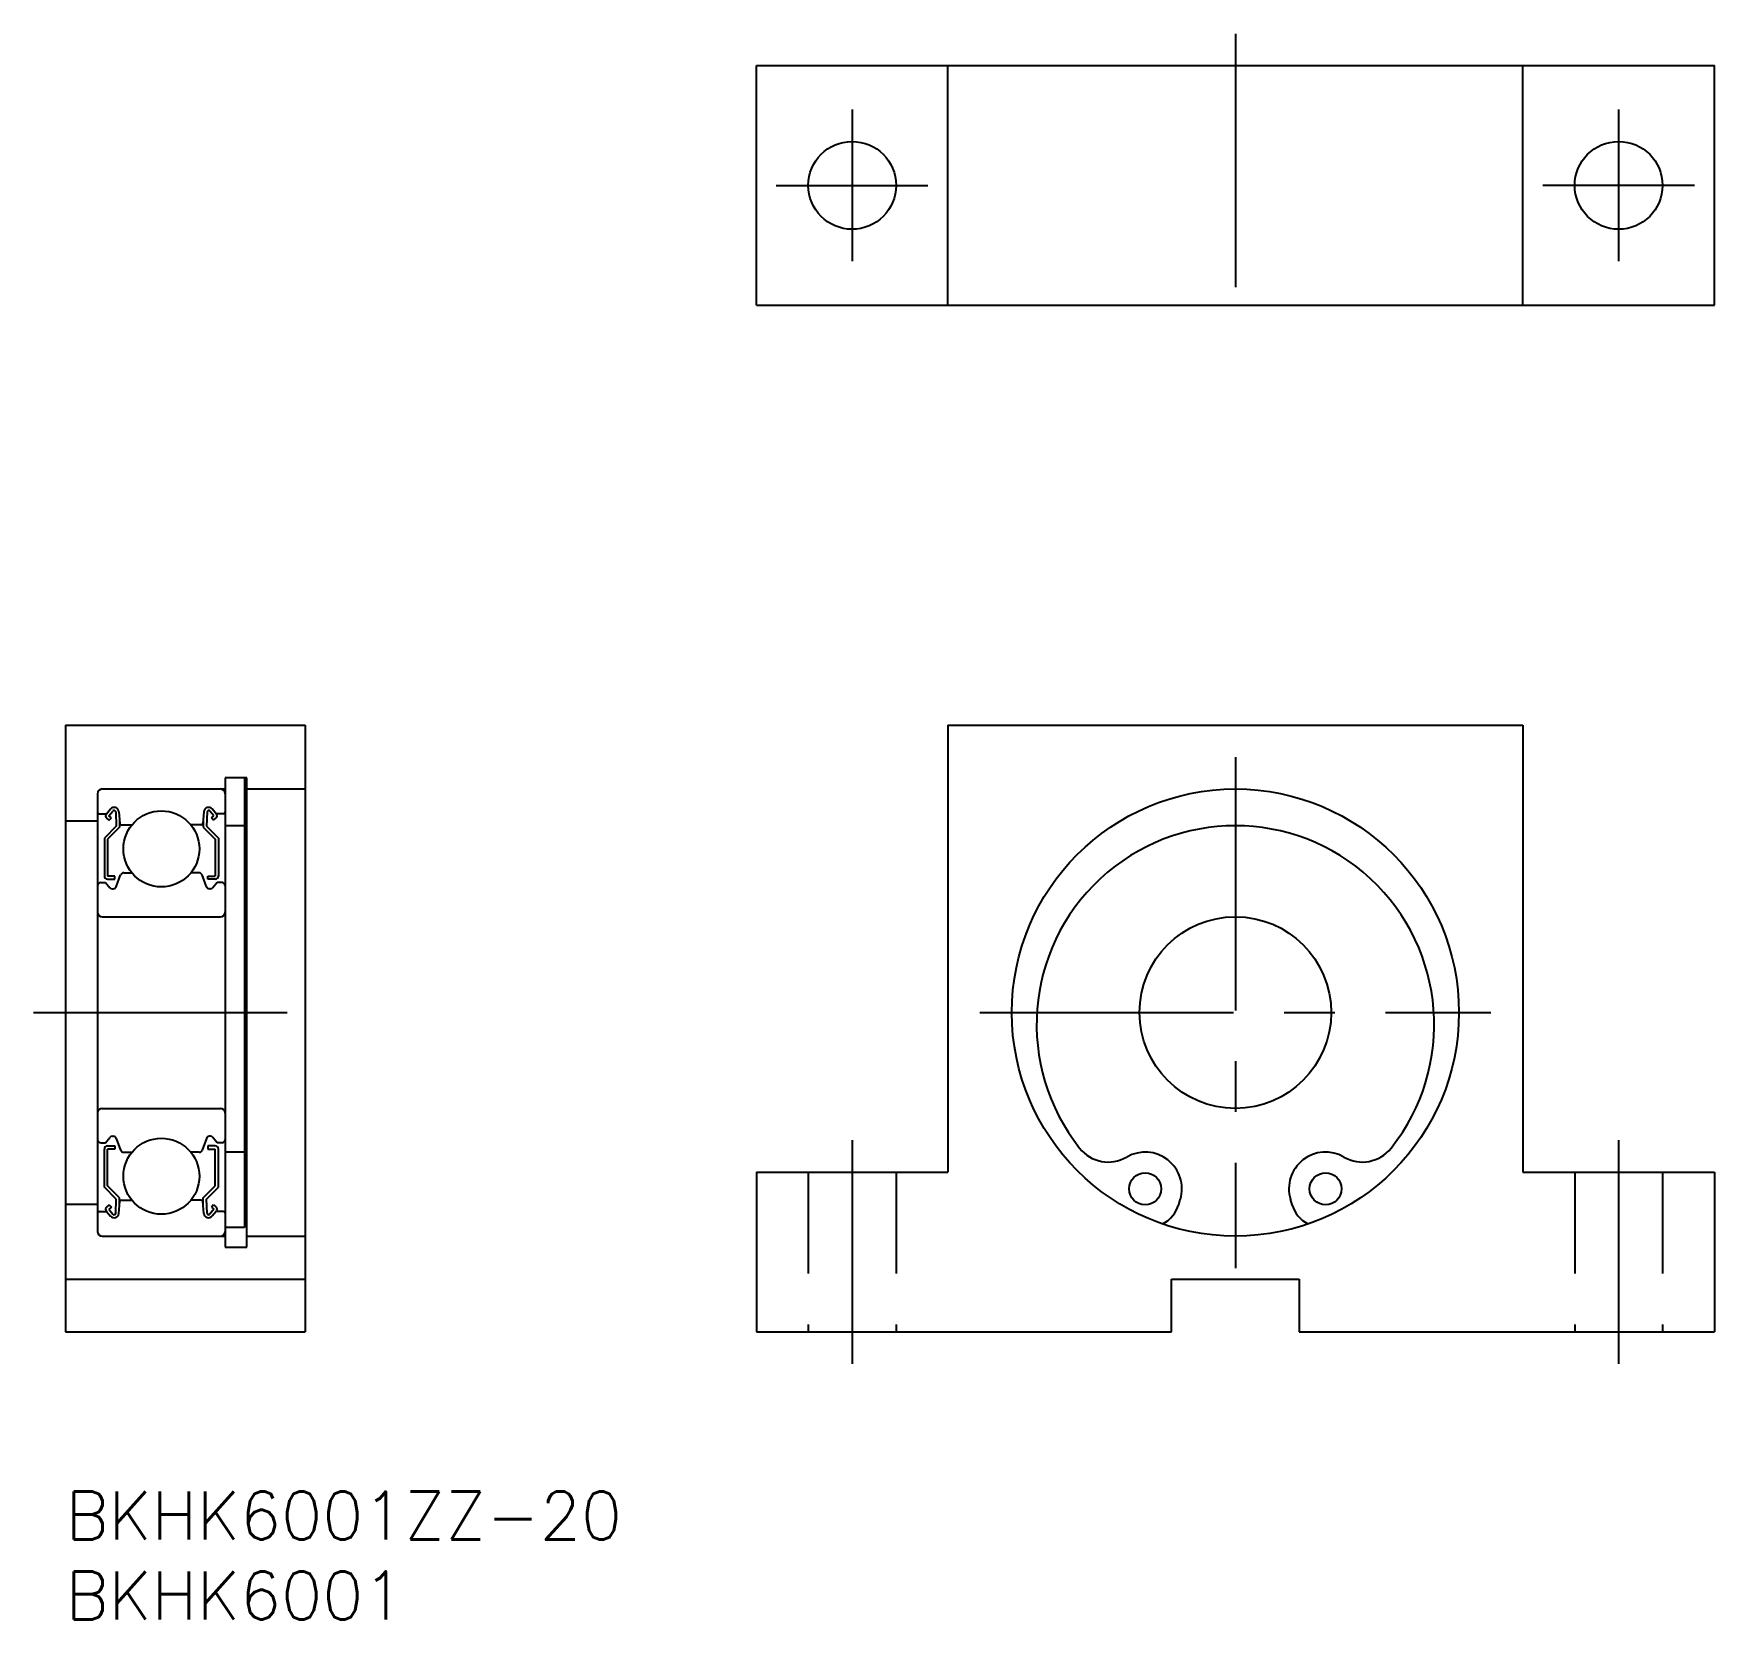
# Model space of a CAD drawing. Extents: x -2 to 103, y -8 to 91.
import ezdxf

# ---------------------------------------------------------------- set-up
doc = ezdxf.new("R2010")
doc.units = 0
doc.header["$LTSCALE"] = 0.5
doc.linetypes.add('CENTER', pattern=[50.8, 31.75, -6.35, 6.35, -6.35])
doc.linetypes.add('DASHED', pattern=[19.05, 12.7, -6.35])
for name, color, linetype in [('MSM_CENTER', 1, 'CENTER'), ('MSM_CONTINUOUS', 7, 'CONTINUOUS'), ('MSM_DASHED', 4, 'DASHED'), ('MSM_PART_NUMBER', 7, 'CONTINUOUS')]:
    doc.layers.add(name, color=color, linetype=linetype)
doc.styles.get("Standard").update_dxf_attribs({"font": 'txt.shx', "height": 3, "bigfont": 'bigfont.shx'})

# ---------------------------------------------------------------- blocks, each defined once
blk = doc.blocks.new('*U4')
at = {"layer": 'MSM_PART_NUMBER'}
blk.add_text('BKHK6001ZZ-20', height=3, dxfattribs=at).set_placement((0, -3))
blk = doc.blocks.new('*U5')
at = {"layer": 'MSM_PART_NUMBER'}
blk.add_text('BKHK6001', height=3, dxfattribs=at).set_placement((0, -8))

msp = doc.modelspace()

# ---------------------------------------------------------------- linework, layer by layer
at = {"layer": 'MSM_CENTER'}
for p, q in [((73.26, 91.3), (73.26, 72.3)), ((49.26, 86.55), (49.26, 77.05)), ((97.26, 86.55), (97.26, 77.05)), ((44.51, 81.8), (54.01, 81.8)), ((102.01, 81.8), (92.51, 81.8)), ((73.26, 46), (73.26, 14)), ((-2, 30), (17, 30)), ((57.26, 30), (89.26, 30)), ((49.26, 22), (49.26, 8)), ((97.26, 22), (97.26, 8))]:
    msp.add_line(p, q, dxfattribs=at)
at = {"layer": 'MSM_CONTINUOUS'}
for p, q in [((43.26, 89.3), (103.26, 89.3)), ((43.26, 74.3), (43.26, 89.3)), ((55.26, 74.3), (55.26, 89.3)), ((91.26, 74.3), (91.26, 89.3)), ((103.26, 74.3), (103.26, 89.3)), ((43.26, 74.3), (103.26, 74.3)), ((0, 48), (0, 10)), ((0, 48), (15, 48)), ((15, 48), (15, 10)), ((55.26, 48), (91.26, 48)), ((55.26, 48), (55.26, 20)), ((91.26, 48), (91.26, 20)), ((10, 44.7), (10, 15.3)), ((11.35, 44.7, -0.7), (10, 44.7, -0.7)), ((11.2, 44.7), (11.2, 16.54)), ((11.35, 15.3, -0.1), (11.35, 44.7, -0.1)), ((2, 43.7), (2, 16.3)), ((2.3, 44), (10, 44)), ((11.35, 44, -0.7), (15, 44, -0.7)), ((2.1, 42.45), (2.56, 42.45)), ((2.56, 42.45), (2.81, 42.75)), ((2.74, 42.04), (2.58, 42.17)), ((2.71, 42.32), (2.96, 42.62)), ((2.87, 42.19), (2.71, 42.32)), ((2.74, 42.04), (2.87, 42.19)), ((3.14, 42.56), (3.18, 41.68)), ((3.34, 42.58), (3.4, 41.84)), ((8.66, 42.58), (8.6, 41.84)), ((8.86, 42.56), (8.82, 41.68)), ((9.29, 42.32), (9.04, 42.62)), ((9.13, 42.19), (9.29, 42.32)), ((9.26, 42.04), (9.13, 42.19)), ((9.44, 42.45), (9.19, 42.75)), ((9.26, 42.04), (9.42, 42.17)), ((9.9, 42.45), (9.44, 42.45)), ((0, 42), (2, 42)), ((3.18, 41.68), (2.43, 40.93)), ((3.38, 41.6), (2.63, 40.85)), ((3.38, 42.07), (3.38, 41.6)), ((3.5, 41.75), (4.15, 41.75)), ((8.5, 41.75), (7.85, 41.75)), ((8.62, 42.07), (8.62, 41.6)), ((8.62, 41.6), (9.37, 40.85)), ((8.82, 41.68), (9.57, 40.93)), ((11.2, 41.7, -0.7), (10, 41.7, -0.7)), ((2.43, 40.93), (2.43, 38.55)), ((2.63, 40.85), (2.63, 38.55)), ((9.37, 40.85), (9.37, 38.55)), ((9.57, 40.93), (9.57, 38.55)), ((2.2, 38.15), (2.5, 38.15)), ((2.5, 38.15), (2.78, 37.82)), ((3.08, 38.55), (2.63, 38.55)), ((2.63, 38.35), (3.08, 38.35)), ((3.08, 38.35), (3.08, 38.55)), ((3.18, 37.88), (3.45, 38.62)), ((3.64, 38.75), (4.15, 38.75)), ((8.36, 38.75), (7.85, 38.75)), ((8.82, 37.88), (8.55, 38.62)), ((8.92, 38.55), (9.37, 38.55)), ((8.92, 38.35), (8.92, 38.55)), ((9.37, 38.35), (8.92, 38.35)), ((9.5, 38.15), (9.22, 37.82)), ((9.8, 38.15), (9.5, 38.15)), ((2.93, 37.75), (2.99, 37.75)), ((9.07, 37.75), (9.01, 37.75)), ((2.3, 36), (9.7, 36)), ((0, 29), (0, 29)), ((2.3, 24), (9.7, 24)), ((2.5, 21.85), (2.78, 22.18)), ((2.93, 22.25), (2.99, 22.25)), ((3.18, 22.12), (3.45, 21.38)), ((8.82, 22.12), (8.55, 21.38)), ((9.07, 22.25), (9.01, 22.25)), ((9.5, 21.85), (9.22, 22.18)), ((2.2, 21.85), (2.5, 21.85)), ((2.43, 19.07), (2.43, 21.45)), ((2.63, 21.65), (3.08, 21.65)), ((2.63, 19.15), (2.63, 21.45)), ((3.08, 21.45), (2.63, 21.45)), ((3.08, 21.65), (3.08, 21.45)), ((3.64, 21.25), (4.15, 21.25)), ((3.77, 21.25), (3.77, 21.25)), ((8.36, 21.25), (7.85, 21.25)), ((8.92, 21.65), (8.92, 21.45)), ((9.37, 21.65), (8.92, 21.65)), ((8.92, 21.45), (9.37, 21.45)), ((9.37, 19.15), (9.37, 21.45)), ((9.8, 21.85), (9.5, 21.85)), ((9.57, 19.07), (9.57, 21.45)), ((11.2, 21.26, -0.7), (10, 21.26, -0.7)), ((43.26, 20), (43.26, 10)), ((43.26, 20), (55.26, 20)), ((91.26, 20), (103.26, 20)), ((103.26, 20), (103.26, 10)), ((3.18, 18.32), (2.43, 19.07)), ((3.38, 18.4), (2.63, 19.15)), ((8.62, 18.4), (9.37, 19.15)), ((8.82, 18.32), (9.57, 19.07)), ((0, 18), (2, 18)), ((2.74, 17.96), (2.58, 17.83)), ((2.74, 17.96), (2.87, 17.81)), ((3.14, 17.44), (3.18, 18.32)), ((3.34, 17.42), (3.4, 18.16)), ((3.38, 17.93), (3.38, 18.4)), ((3.5, 18.25), (4.15, 18.25)), ((8.5, 18.25), (7.85, 18.25)), ((8.66, 17.42), (8.6, 18.16)), ((8.62, 17.93), (8.62, 18.4)), ((8.86, 17.44), (8.82, 18.32)), ((9.26, 17.96), (9.13, 17.81)), ((9.26, 17.96), (9.42, 17.83)), ((69.71, 17.97), (69.81, 18.31)), ((76.7, 18.31), (76.8, 17.97)), ((2.1, 17.55), (2.56, 17.55)), ((2.56, 17.55), (2.81, 17.25)), ((2.87, 17.81), (2.71, 17.68)), ((2.71, 17.68), (2.96, 17.38)), ((9.29, 17.68), (9.04, 17.38)), ((9.13, 17.81), (9.29, 17.68)), ((9.44, 17.55), (9.19, 17.25)), ((9.9, 17.55), (9.44, 17.55)), ((2.3, 16), (10, 16)), ((11.2, 16.54, -0.7), (10, 16.54, -0.7)), ((11.35, 16, -0.7), (15, 16, -0.7)), ((10, 15.3, -0.7), (11.35, 15.3, -0.7)), ((0, 13.3), (15, 13.3)), ((69.26, 13.3), (77.26, 13.3)), ((69.26, 10), (69.26, 13.3)), ((77.26, 13.3), (77.26, 10)), ((0, 10), (15, 10)), ((43.26, 10), (69.26, 10)), ((77.26, 10), (103.26, 10))]:
    msp.add_line(p, q, dxfattribs=at)
for centre, radius in [((49.26, 81.8), 2.75), ((97.26, 81.8), 2.75), ((73.26, 30), 14), ((6, 40.25), 2.38), ((73.26, 30), 6), ((6, 19.75), 2.38), ((67.61, 18.96), 1), ((78.91, 18.96), 1)]:
    msp.add_circle(centre, radius, dxfattribs=at)
for centre, radius, start, end in [((2.3, 43.7), 0.3, 90, 180), ((9.7, 43.7), 0.3, 0, 90), ((2.1, 42.55), 0.1, 180, 270), ((2.71, 42.32), 0.2, 140.002, 230.0863), ((3.04, 42.55), 0.3, 4.9968, 140.002), ((3.04, 42.56), 0.1, 2.8198, 140.0022), ((8.96, 42.55), 0.3, 39.998, 175.0032), ((8.96, 42.56), 0.1, 39.9978, 177.1802), ((9.29, 42.32), 0.2, 309.9137, 39.998), ((9.9, 42.55), 0.1, 270, 0), ((3.5, 41.85), 0.1, 184.9968, 269.9991), ((8.5, 41.85), 0.1, 270.0009, 355.0032), ((73.26, 29.25), 12.45, 321.589, 218.411), ((2.2, 37.95), 0.2, 90, 180), ((2.63, 38.55), 0.2, 180, 270), ((3.64, 38.55), 0.2, 90, 159.9916), ((8.36, 38.55), 0.2, 20.0084, 90), ((9.37, 38.55), 0.2, 270, 0), ((9.8, 37.95), 0.2, 0, 90), ((2.93, 37.95), 0.2, 219.9952, 270), ((2.99, 37.95), 0.2, 270, 339.9916), ((9.01, 37.95), 0.2, 200.0084, 270), ((9.07, 37.95), 0.2, 270, 320.0048), ((2.3, 36.3), 0.3, 180, 270), ((9.7, 36.3), 0.3, 270, 0), ((2.3, 23.7), 0.3, 90, 180), ((9.7, 23.7), 0.3, 0, 90), ((2.93, 22.05), 0.2, 90, 140.0048), ((2.99, 22.05), 0.2, 20.0084, 90), ((9.01, 22.05), 0.2, 90, 159.9916), ((9.07, 22.05), 0.2, 39.9952, 90), ((2.2, 22.05), 0.2, 180, 270), ((2.63, 21.45), 0.2, 90, 180), ((3.64, 21.45), 0.2, 200.0084, 270), ((8.36, 21.45), 0.2, 270, 339.9916), ((9.37, 21.45), 0.2, 0, 90), ((9.8, 22.05), 0.2, 270, 0), ((65.3, 22.94), 2.3, 218.411, 300.0471), ((67.61, 18.96), 2.3, 343.5829, 120.0471), ((78.91, 18.96), 2.3, 59.9529, 196.4171), ((81.21, 22.94), 2.3, 239.9529, 321.589), ((3.5, 18.15), 0.1, 90.0009, 175.0032), ((8.5, 18.15), 0.1, 4.9968, 89.9991), ((67.79, 18.54), 2, 297.3274, 343.5829), ((78.72, 18.54), 2, 196.4171, 242.6726), ((2.1, 17.45), 0.1, 90, 180), ((2.71, 17.68), 0.2, 129.9137, 219.998), ((3.04, 17.45), 0.3, 219.998, 355.0032), ((3.04, 17.44), 0.1, 219.9978, 357.1802), ((8.96, 17.45), 0.3, 184.9968, 320.002), ((8.96, 17.44), 0.1, 182.8198, 320.0022), ((9.29, 17.68), 0.2, 320.002, 50.0863), ((9.9, 17.45), 0.1, 0, 90), ((2.3, 16.3), 0.3, 180, 270), ((9.7, 16.3), 0.3, 270, 0)]:
    msp.add_arc(centre, radius, start, end, dxfattribs=at)
at = {"layer": 'MSM_DASHED'}
for p, q in [((46.51, 20), (46.51, 10)), ((52.01, 20), (52.01, 10)), ((94.51, 20), (94.51, 10)), ((100.01, 20), (100.01, 10))]:
    msp.add_line(p, q, dxfattribs=at)

# ---------------------------------------------------------------- block references
at = {"layer": 'MSM_CONTINUOUS'}
for name in ['*U4', '*U5']:
    msp.add_blockref(name, (0, 0), dxfattribs=at)

doc.saveas('drawing.dxf')
